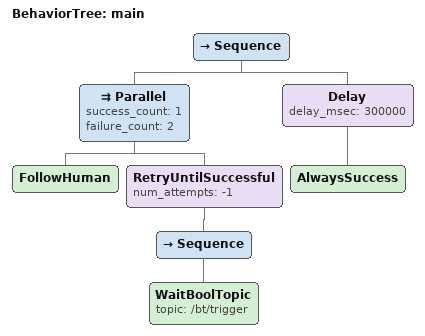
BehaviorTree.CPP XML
<?xml version="1.0" encoding="UTF-8"?>
<root BTCPP_format="4">
    <BehaviorTree ID="main">
        <Sequence>
        <Parallel success_count="1" failure_count="2">
         <FollowHuman/>
         <RetryUntilSuccessful num_attempts="-1">
           <Sequence>
             <WaitBoolTopic topic="/bt/trigger"/>
           </Sequence>
         </RetryUntilSuccessful>
        </Parallel>
        <Delay delay_msec="300000">
          <AlwaysSuccess/>
        </Delay>
        </Sequence>
    </BehaviorTree>
</root>
